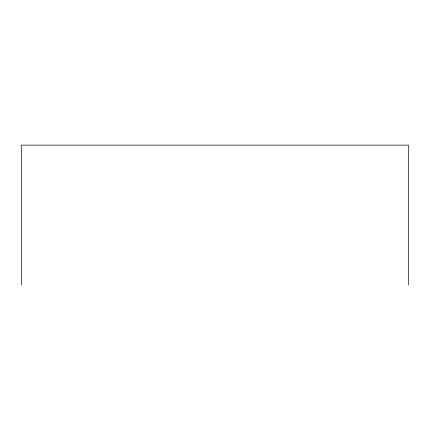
<?xml version="1.0" encoding="UTF-8"?>
<svg xmlns="http://www.w3.org/2000/svg" width="430" height="430" viewBox="0 0 430 430"><rect width="100%" height="100%" fill="white"/><g stroke="black" fill="none" stroke-linecap="round" stroke-linejoin="round"><path stroke-width="0.64" d="M408.5 284.87L408.5 145.13L21.5 145.13L21.5 284.87"/></g></svg>
